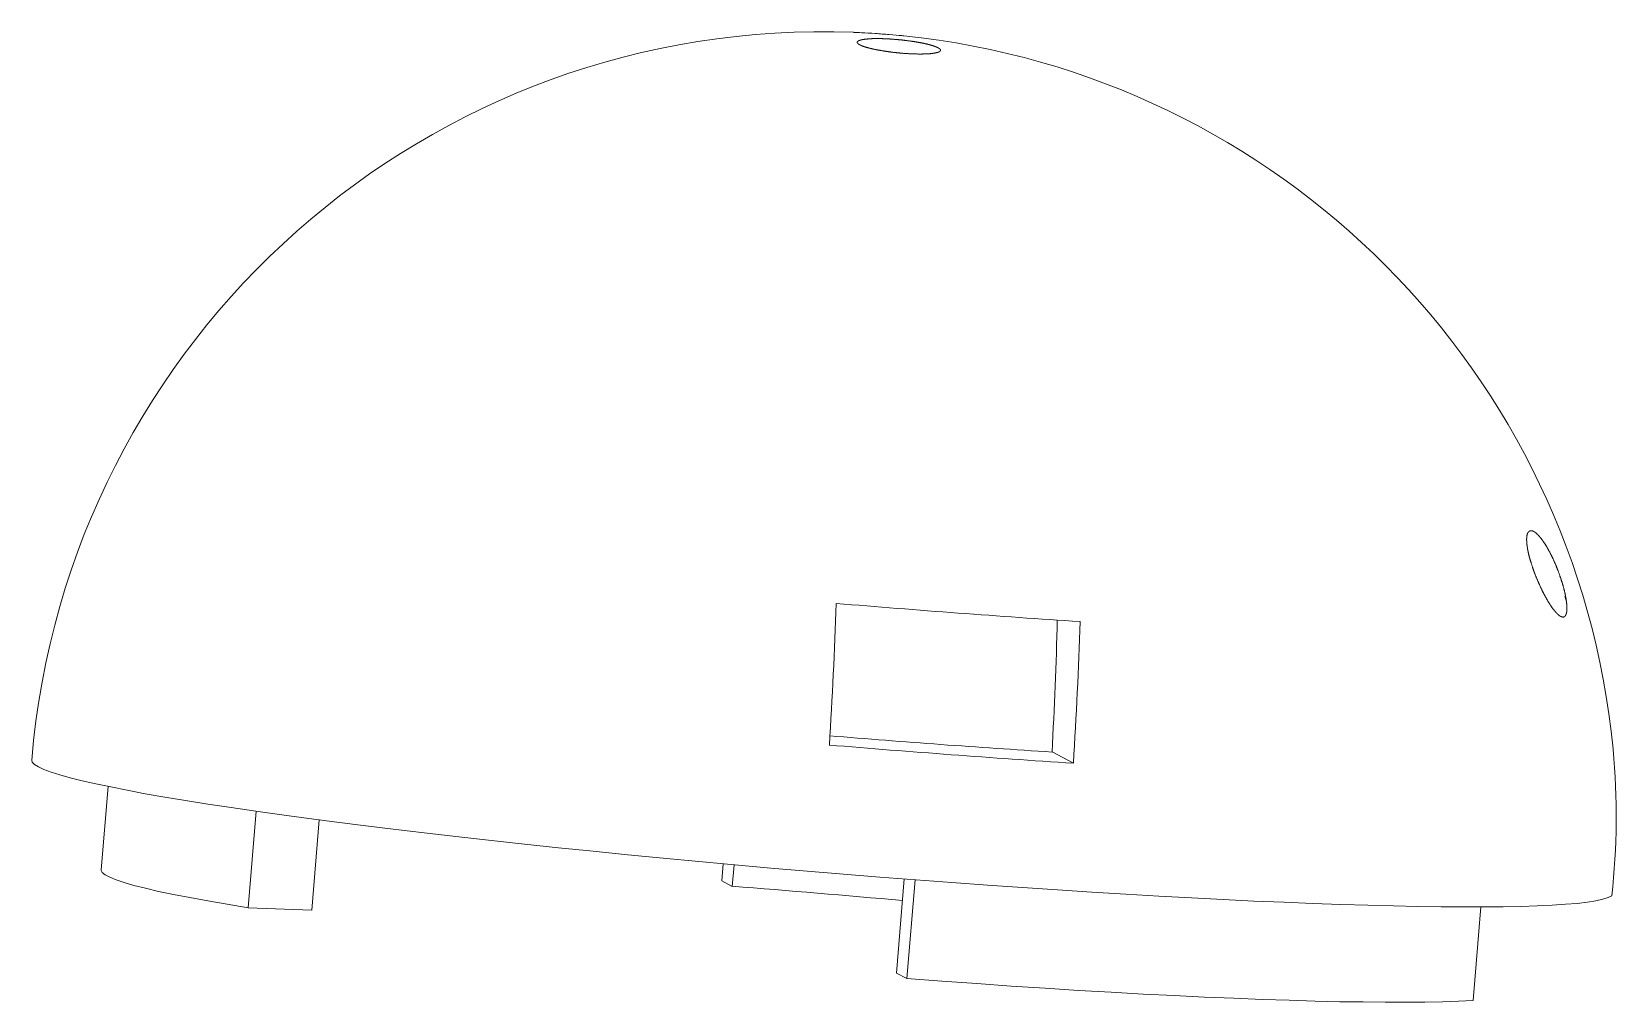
# Model space of a CAD drawing. Header units: millimetres. Extents: x -75 to 75, y -17 to 75.
import ezdxf

# ---------------------------------------------------------------- set-up
doc = ezdxf.new("R2010")
doc.units = ezdxf.units.MM

msp = doc.modelspace()

# ---------------------------------------------------------------- linework, layer by layer
at = {"color": 7, "linetype": 'Continuous', "lineweight": 15}
for p, q in [((23.65, 5.97), (21.64, 7.03)), ((74.64, 7.32), (74.64, 7.27)), ((-67.52, 3.77), (-68.18, -4.11)), ((-54.3, -7.67), (-53.53, 1.43)), ((-48.28, -7.91), (-47.57, 0.61)), ((-9.55, -5.14), (-9.42, -3.53)), ((-8.57, -5.66), (-8.4, -3.62)), ((-8.57, -5.66), (-9.55, -5.14)), ((6.94, -13.84), (7.68, -4.96)), ((7.92, -14.36), (8.7, -5.04)), ((-48.28, -7.91), (-54.3, -7.67)), ((61.4, -16.44), (62.14, -7.6)), ((7.92, -14.36), (6.94, -13.84))]:
    msp.add_line(p, q, dxfattribs=at)
at = {"color": 7, "linetype": 'Continuous', "lineweight": 15, "flags": 128}
for points in [[(-74.74, 6.25), (-74.68, 6.06), (-74.47, 5.84), (-74.11, 5.62), (-73.59, 5.38), (-72.91, 5.12), (-72.08, 4.86), (-71.1, 4.59), (-69.97, 4.31), (-68.69, 4.02), (-67.27, 3.72), (-65.71, 3.41), (-64.01, 3.09), (-62.17, 2.77), (-60.21, 2.44), (-58.11, 2.11), (-55.9, 1.78), (-53.57, 1.44), (-51.12, 1.09), (-48.57, 0.75), (-45.92, 0.4), (-43.17, 0.05), (-40.33, -0.3), (-37.4, -0.64), (-34.4, -0.99), (-31.32, -1.33), (-28.18, -1.68), (-24.98, -2.01), (-21.72, -2.35), (-18.42, -2.68), (-15.08, -3), (-11.71, -3.32), (-8.32, -3.63), (-4.91, -3.93), (-1.49, -4.22), (1.94, -4.51), (5.36, -4.78), (8.77, -5.05), (12.16, -5.3), (15.53, -5.55), (18.86, -5.78), (22.16, -6), (25.4, -6.21), (28.6, -6.4), (31.73, -6.58), (34.8, -6.75), (37.79, -6.9), (40.71, -7.04), (43.54, -7.16), (46.27, -7.27), (48.91, -7.37), (51.45, -7.44), (53.88, -7.51), (56.2, -7.55), (58.4, -7.58), (60.47, -7.6), (62.42, -7.6), (64.24, -7.58), (65.92, -7.55), (67.47, -7.5), (68.87, -7.43), (70.13, -7.35), (71.24, -7.26), (72.2, -7.14), (73.01, -7.02), (73.66, -6.88), (74.17, -6.72), (74.51, -6.55)], [(-54.3, -7.67), (-56.27, -7.35), (-58.11, -7.03), (-59.8, -6.72), (-61.35, -6.42), (-62.75, -6.13), (-63.99, -5.84), (-65.08, -5.57), (-66.01, -5.3), (-66.77, -5.05), (-67.37, -4.8), (-67.81, -4.57), (-68.08, -4.36), (-68.18, -4.15), (-68.18, -4.11)], [(61.4, -16.44), (60.03, -16.5), (58.52, -16.55), (56.85, -16.58), (55.05, -16.6), (53.1, -16.59), (51.02, -16.57), (48.81, -16.54), (46.48, -16.48), (44.03, -16.41), (41.47, -16.33), (38.8, -16.22), (36.04, -16.1), (33.18, -15.97), (30.24, -15.82), (27.22, -15.65), (24.13, -15.47), (20.98, -15.27), (17.78, -15.07), (14.53, -14.84), (11.24, -14.61), (7.92, -14.36)]]:
    msp.add_lwpolyline(points, dxfattribs=at)
at = {"color": 7, "linetype": 'Continuous', "lineweight": 15}
for centre, radius, start, end in [((0, 0), 75, 87.7919, 175.2172), ((0, 0), 75, 5.6045, 84.1588), ((-520.28, 39.94), 521.88, 356.4559, 357.9252), ((99.34, 1184.72), 1167.8, 265.18176, 266.31571), ((-369.73, 28.98), 391.98, 356.7898, 358.6106), ((-492.87, 37.88), 517.51, 356.4649, 357.9467), ((103.05, 1228.88), 1225.49, 265.20447, 266.2852), ((81.14, 966.87), 961.69, 265.19884, 266.4525), ((7.62, 0.98), 67.31, 353.5733, 5.3584), ((-86.59, -1034.89), 1032.19, 84.76938, 85.66504)]:
    msp.add_arc(centre, radius, start, end, dxfattribs=at)
for points, knots in [([(2.89, 74.94), (3.14, 74.93), (3.74, 74.91), (4.95, 74.83), (6.26, 74.74), (7.21, 74.66), (7.58, 74.62), (7.63, 74.61)], [0, 0, 0, 0, 0.180967, 0.439255, 0.696409, 0.953028, 1, 1, 1, 1]), ([(9.85, 73.83), (9.45, 73.92), (9.23, 73.96), (8.78, 74.04), (8.54, 74.08), (8.04, 74.15), (7.79, 74.18), (7.28, 74.24), (7.01, 74.26), (6.5, 74.3), (6.25, 74.32), (5.76, 74.34), (5.52, 74.35), (5.07, 74.35), (4.85, 74.35), (4.45, 74.34), (4.27, 74.32), (3.95, 74.29), (3.81, 74.27), (3.57, 74.22), (3.47, 74.19), (3.33, 74.13), (3.28, 74.09), (3.23, 74.02), (3.23, 73.97), (3.29, 73.89), (3.34, 73.84), (3.49, 73.75), (3.59, 73.7), (3.84, 73.61), (3.98, 73.56), (4.31, 73.47), (4.5, 73.42), (4.89, 73.33), (5.11, 73.29), (5.57, 73.21), (5.81, 73.17), (6.3, 73.1), (6.55, 73.06), (7.07, 73.01), (7.33, 72.98), (7.84, 72.94), (8.09, 72.93), (8.59, 72.9), (8.82, 72.9), (9.28, 72.89), (9.49, 72.9), (9.89, 72.91), (10.07, 72.92), (10.39, 72.96), (10.53, 72.98), (10.77, 73.03), (10.87, 73.06), (11.02, 73.12), (11.06, 73.16), (11.11, 73.23), (11.11, 73.27), (11.06, 73.36), (11, 73.4), (10.85, 73.5), (10.75, 73.54), (10.51, 73.64), (10.36, 73.69), (10.03, 73.78), (9.85, 73.83), (9.45, 73.92)], [-0.03125, -0.03125, 0, 0, 0.03125, 0.03125, 0.0625, 0.0625, 0.09375, 0.09375, 0.125, 0.125, 0.15625, 0.15625, 0.1875, 0.1875, 0.21875, 0.21875, 0.25, 0.25, 0.28125, 0.28125, 0.3125, 0.3125, 0.34375, 0.34375, 0.375, 0.375, 0.40625, 0.40625, 0.4375, 0.4375, 0.46875, 0.46875, 0.5, 0.5, 0.53125, 0.53125, 0.5625, 0.5625, 0.59375, 0.59375, 0.625, 0.625, 0.65625, 0.65625, 0.6875, 0.6875, 0.71875, 0.71875, 0.75, 0.75, 0.78125, 0.78125, 0.8125, 0.8125, 0.84375, 0.84375, 0.875, 0.875, 0.90625, 0.90625, 0.9375, 0.9375, 0.96875, 0.96875, 1, 1, 1.03125, 1.03125]), ([(70.27, 20.81), (70.22, 21.24), (70.19, 21.47), (70.1, 21.96), (70.04, 22.22), (69.9, 22.74), (69.82, 23.01), (69.64, 23.55), (69.55, 23.82), (69.35, 24.34), (69.25, 24.6), (69.03, 25.1), (68.92, 25.33), (68.7, 25.79), (68.58, 26), (68.36, 26.4), (68.24, 26.59), (68.01, 26.93), (67.9, 27.09), (67.68, 27.36), (67.57, 27.48), (67.37, 27.68), (67.26, 27.76), (67.08, 27.87), (66.99, 27.9), (66.83, 27.91), (66.76, 27.89), (66.63, 27.8), (66.58, 27.73), (66.5, 27.51), (66.48, 27.38), (66.46, 27.06), (66.47, 26.87), (66.5, 26.55), (66.52, 26.44), (66.55, 26.21), (66.57, 26.09), (66.65, 25.72), (66.71, 25.47), (66.86, 24.94), (66.95, 24.67), (67.13, 24.13), (67.23, 23.86), (67.44, 23.34), (67.55, 23.09), (67.77, 22.59), (67.89, 22.36), (68.11, 21.9), (68.23, 21.69), (68.46, 21.28), (68.58, 21.09), (68.8, 20.75), (68.91, 20.59), (69.13, 20.32), (69.24, 20.19), (69.44, 19.99), (69.53, 19.91), (69.71, 19.8), (69.8, 19.77), (69.95, 19.75), (70.01, 19.77), (70.13, 19.87), (70.17, 19.95), (70.22, 20.1), (70.24, 20.16), (70.26, 20.3), (70.26, 20.38), (70.27, 20.62), (70.27, 20.81), (70.22, 21.24)], [-0.03125, -0.03125, 0, 0, 0.03125, 0.03125, 0.0625, 0.0625, 0.09375, 0.09375, 0.125, 0.125, 0.15625, 0.15625, 0.1875, 0.1875, 0.21875, 0.21875, 0.25, 0.25, 0.28125, 0.28125, 0.3125, 0.3125, 0.34375, 0.34375, 0.375, 0.375, 0.40625, 0.40625, 0.4375, 0.4375, 0.46875, 0.46875, 0.5, 0.5, 0.515625, 0.515625, 0.53125, 0.53125, 0.5625, 0.5625, 0.59375, 0.59375, 0.625, 0.625, 0.65625, 0.65625, 0.6875, 0.6875, 0.71875, 0.71875, 0.75, 0.75, 0.78125, 0.78125, 0.8125, 0.8125, 0.84375, 0.84375, 0.875, 0.875, 0.90625, 0.90625, 0.9375, 0.9375, 0.953125, 0.953125, 0.96875, 0.96875, 1, 1, 1.03125, 1.03125])]:
    msp.add_open_spline(points, degree=3, knots=knots, dxfattribs=at)

doc.saveas('drawing.dxf')
